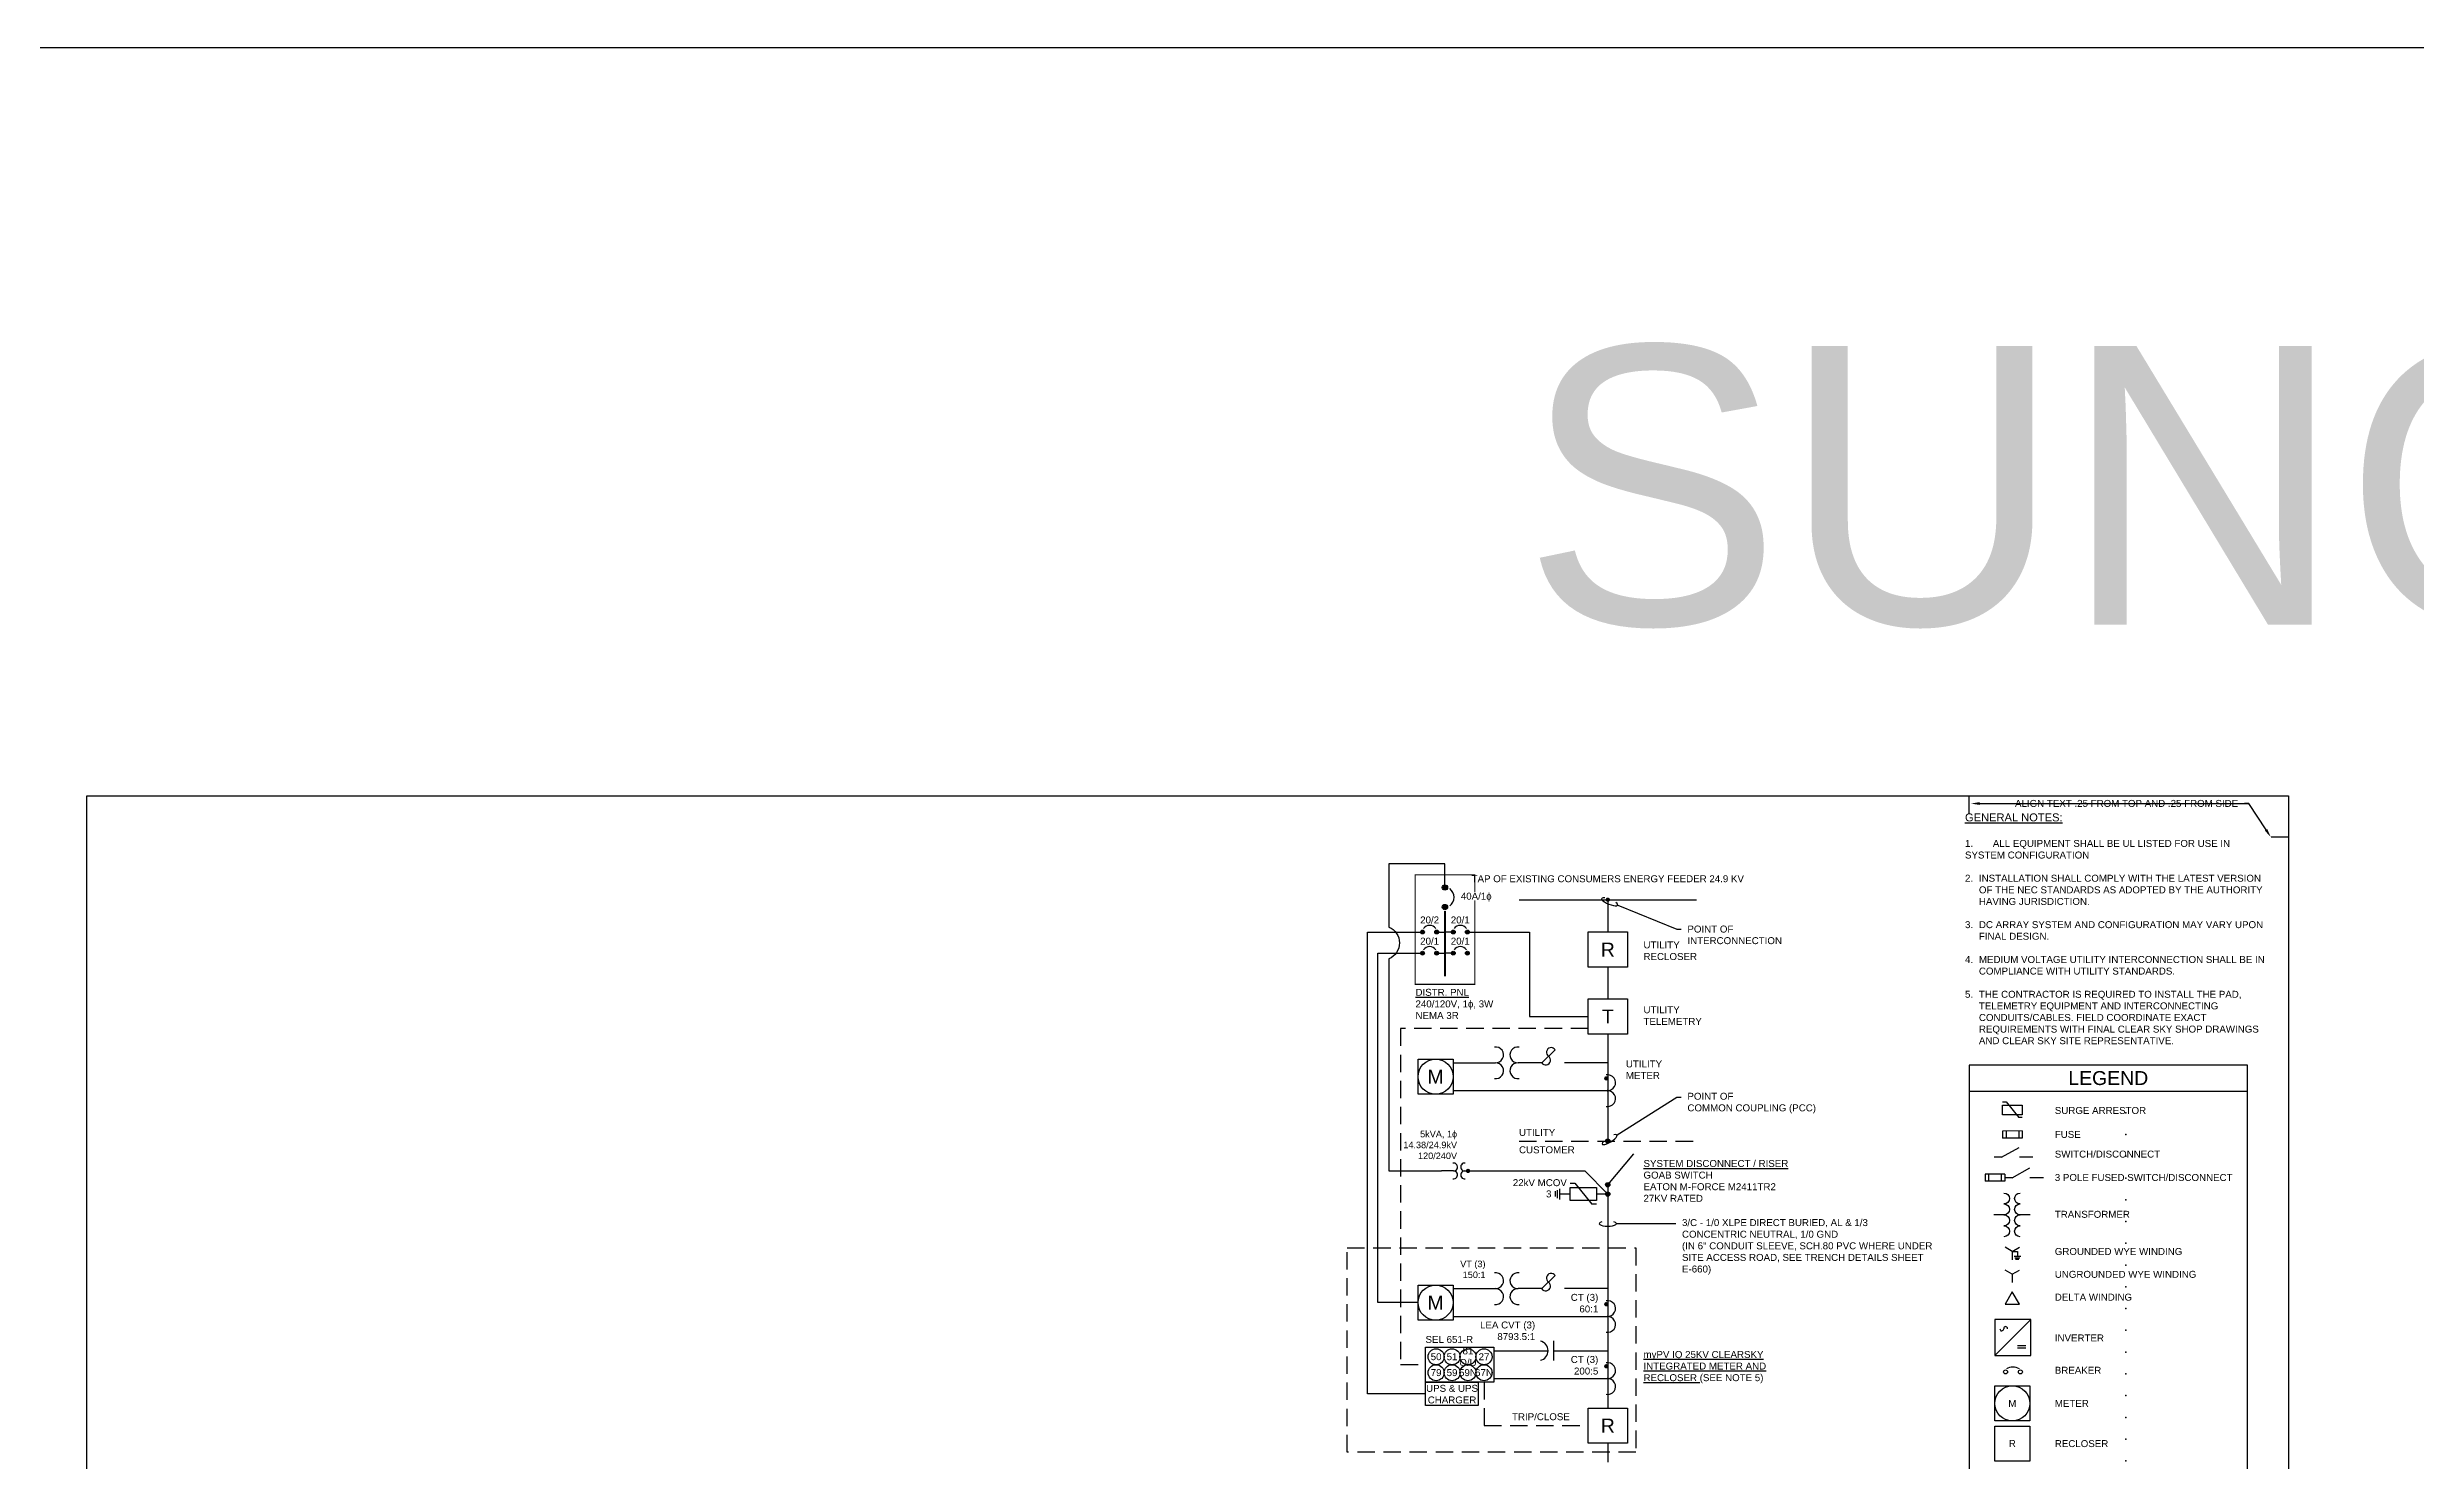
# Model space of a CAD drawing. Extents: x -18 to 267, y -48 to 249.
# Drawn here: x 22.72 to 56.75, y 79.55 to 99.87 of the extents above; entities that cross this region are included whole.
import ezdxf
from ezdxf import colors
from ezdxf.entities.mleader import LeaderData, LeaderLine
from ezdxf.math import Vec2, Vec3

# ---------------------------------------------------------------- set-up
doc = ezdxf.new("R2010")
doc.units = 0
doc.header["$MEASUREMENT"] = 0
doc.linetypes.add('DASHED2', pattern=[0.375, 0.25, -0.125])
doc.linetypes.add('PHANTOM2', pattern=[1.25, 0.625, -0.125, 0.125, -0.125, 0.125, -0.125])
for name, color, linetype in [('E-1LIN', 4, 'Continuous'), ('E-1LIN-CABL-OH', 4, 'Continuous'), ('E-1LIN-EQPM-ENCL', 8, 'PHANTOM2'), ('E-TEXT', 7, 'Continuous'), ('G-ANNO-TEXT', 1, 'Continuous'), ('G-ANNO-TTLB', 165, 'Continuous')]:
    doc.layers.add(name, color=color, linetype=linetype)
doc.layers.add('G-NPLT', color=67, linetype='Continuous', plot=False)
doc.styles.add('NEI-A', font='arial.ttf')

# ---------------------------------------------------------------- blocks, each defined once
blk = doc.blocks.new('Equipment Callout Arrowhead')
at = {"color": 0}
blk.add_ellipse((0, 0), major_axis=(0.99, 0), ratio=0.28679, start_param=-0.799881, end_param=3.941473, dxfattribs=at)
blk = doc.blocks.new('*U8')
blk.add_lwpolyline([(-2, -5.995), (2, -5.995), (2, 0), (-2, 0)], close=True)
blk.add_lwpolyline([(-2, -0.37), (2, -0.37)])
at = {"layer": 'G-NPLT'}
for p in [(0.25, -0.6825), (0.25, -0.995), (0.25, -1.3075), (0.25, -1.62), (0.25, -1.9325), (0.25, -2.245), (0.25, -2.5575), (0.25, -2.87), (0.25, -3.1825), (0.25, -3.495), (0.25, -3.8075), (0.25, -4.12), (0.25, -4.4325), (0.25, -4.745), (0.25, -5.0575), (0.25, -5.37), (0.25, -5.6825), (0.25, -5.995)]:
    blk.add_point(p, dxfattribs=at)
at = {"layer": 'G-ANNO-TEXT', "insert": (0, -0.185), "char_height": 0.2, "attachment_point": 5, "style": 'NEI-A'}
blk.add_mtext_dynamic_manual_height_columns('LEGEND', width=3.607448, gutter_width=0.625, heights=[0], dxfattribs=at)

msp = doc.modelspace()

# ---------------------------------------------------------------- hatches: boundary and pattern name
at = {"layer": 'E-1LIN'}
h = msp.add_hatch(color=256, dxfattribs=at)
h.dxf.hatch_style = 1
edge = h.paths.add_edge_path()
edge.add_arc((42.797, 87.797), 0.038, 0, 360)
h = msp.add_hatch(color=256, dxfattribs=at)
h.dxf.hatch_style = 1
edge = h.paths.add_edge_path()
edge.add_arc((42.797, 87.516), 0.038, 0, 360)
at = {"layer": 'E-1LIN', "linetype": 'Continuous'}
h = msp.add_hatch(color=256, dxfattribs=at)
h.dxf.hatch_style = 1
edge = h.paths.add_edge_path()
edge.add_arc((42.475, 87.157), 0.0274, 0, 360)
at = {"layer": 'E-1LIN'}
h = msp.add_hatch(color=256, dxfattribs=at)
h.dxf.hatch_style = 1
edge = h.paths.add_edge_path()
edge.add_arc((42.678, 87.157), 0.0274, 0, 360)
h = msp.add_hatch(color=256, dxfattribs=at)
h.dxf.hatch_style = 1
edge = h.paths.add_edge_path()
edge.add_arc((42.917, 87.157), 0.0274, 0, 360)
at = {"layer": 'E-1LIN', "linetype": 'Continuous'}
h = msp.add_hatch(color=256, dxfattribs=at)
h.dxf.hatch_style = 1
edge = h.paths.add_edge_path()
edge.add_arc((43.119, 87.157), 0.0274, 0, 360)
h = msp.add_hatch(color=256, dxfattribs=at)
h.dxf.hatch_style = 1
edge = h.paths.add_edge_path()
edge.add_arc((42.475, 86.853), 0.0274, 0, 360)
at = {"layer": 'E-1LIN'}
h = msp.add_hatch(color=256, dxfattribs=at)
h.dxf.hatch_style = 1
edge = h.paths.add_edge_path()
edge.add_arc((42.678, 86.853), 0.0274, 0, 360)
h = msp.add_hatch(color=256, dxfattribs=at)
h.dxf.hatch_style = 1
edge = h.paths.add_edge_path()
edge.add_arc((42.917, 86.853), 0.0274, 0, 360)
at = {"layer": 'E-1LIN', "linetype": 'Continuous'}
h = msp.add_hatch(color=256, dxfattribs=at)
h.dxf.hatch_style = 1
edge = h.paths.add_edge_path()
edge.add_arc((43.119, 86.853), 0.0274, 0, 360)

# ---------------------------------------------------------------- linework, layer by layer
at = {"layer": 'E-1LIN'}
for p, q in [((44.187, 85.279), (44.38, 85.466)), ((42.915, 85.279), (43.521, 85.279)), ((44.187, 85.279), (43.847, 85.279)), ((45.136, 85.279), (44.516, 85.279)), ((45.136, 85.185), (45.136, 85.185)), ((42.915, 84.879), (45.136, 84.879)), ((45.136, 84.153), (45.136, 84.153)), ((45.136, 83.527), (45.509, 83.97)), ((42.915, 82.034), (43.521, 82.034)), ((44.187, 82.034), (43.847, 82.034)), ((44.187, 82.034), (44.38, 82.221)), ((45.136, 82.034), (44.516, 82.034)), ((45.136, 81.94), (45.136, 81.94)), ((42.915, 81.634), (45.136, 81.634)), ((43.5, 81.143), (44.278, 81.143)), ((44.358, 81.283), (44.358, 81.002)), ((44.358, 81.143), (45.136, 81.143)), ((43.5, 80.743), (45.129, 80.743))]:
    msp.add_line(p, q, dxfattribs=at)
at = {"layer": 'E-1LIN', "linetype": 'DASHED2'}
for p, q in [((43.358, 80.692), (43.358, 80.067)), ((43.358, 80.067), (44.854, 80.067))]:
    msp.add_line(p, q, dxfattribs=at)
at = {"layer": 'E-1LIN', "const_width": 0.0312}
msp.add_lwpolyline([(42.797, 87.46), (42.797, 86.521)], dxfattribs=at)
at = {"layer": 'E-1LIN', "linetype": 'ByBlock'}
for points in [[(42.705, 87.157), (42.782, 87.157)], [(42.889, 87.157), (42.813, 87.157)], [(42.705, 86.853), (42.782, 86.853)], [(42.889, 86.853), (42.813, 86.853)]]:
    msp.add_lwpolyline(points, dxfattribs=at)
at = {"layer": 'E-1LIN'}
for points in [[(44.854, 87.158), (45.419, 87.158), (45.419, 86.653), (44.854, 86.653)], [(44.854, 86.196), (45.419, 86.196), (45.419, 85.692), (44.854, 85.692)], [(42.41, 85.331), (42.915, 85.331), (42.915, 84.826), (42.41, 84.826)], [(42.41, 82.086), (42.915, 82.086), (42.915, 81.582), (42.41, 81.582)], [(42.518, 81.194), (43.5, 81.194), (43.5, 80.692), (42.518, 80.692)], [(42.518, 80.692), (43.274, 80.692), (43.274, 80.355), (42.518, 80.355)], [(44.854, 80.319), (45.419, 80.319), (45.419, 79.814), (44.854, 79.814)]]:
    msp.add_lwpolyline(points, close=True, dxfattribs=at)
at = {"layer": 'E-1LIN', "const_width": 0.0307}
for points in [[(45.099, 85.055, 1), (45.13, 85.055, 1)], [(45.121, 84.153, 1), (45.152, 84.153, 1)], [(45.121, 83.527, 1), (45.152, 83.527, 1)], [(45.099, 81.81, 1), (45.13, 81.81, 1)], [(45.099, 80.919, 1), (45.13, 80.919, 1)]]:
    msp.add_lwpolyline(points, format="xyb", close=True, dxfattribs=at)
at = {"layer": 'E-1LIN', "linetype": 'DASHED2'}
msp.add_lwpolyline([(41.393, 82.619), (45.539, 82.619), (45.539, 82.619), (45.539, 82.619), (45.539, 79.685), (41.393, 79.685)], close=True, dxfattribs=at)
at = {"layer": 'E-1LIN', "linetype": 'Continuous'}
for centre, radius in [((42.797, 87.797), 0.038), ((42.797, 87.516), 0.038), ((42.475, 87.157), 0.0274), ((42.678, 87.157), 0.0274), ((42.917, 87.157), 0.0274), ((43.119, 87.157), 0.0274), ((42.475, 86.853), 0.0274), ((42.678, 86.853), 0.0274), ((42.917, 86.853), 0.0274), ((43.119, 86.853), 0.0274)]:
    msp.add_circle(centre, radius, dxfattribs=at)
at = {"layer": 'E-1LIN'}
for centre, radius in [((42.662, 85.079), 0.252), ((45.136, 84.153), 0.0307), ((45.136, 83.527), 0.0307), ((42.662, 81.834), 0.252), ((42.67, 81.056), 0.115), ((42.899, 81.056), 0.115), ((43.128, 81.056), 0.115), ((43.358, 81.056), 0.115), ((42.67, 80.827), 0.115), ((42.899, 80.827), 0.115), ((43.128, 80.827), 0.115), ((43.358, 80.827), 0.115)]:
    msp.add_circle(centre, radius, dxfattribs=at)
for centre, radius, start, end in [((42.772, 87.657), 0.156, 307.3589, 52.6411), ((42.577, 87.143), 0.109, 35.5426, 144.4574), ((43.017, 87.143), 0.109, 35.5426, 144.4574), ((42.577, 86.839), 0.109, 35.5426, 144.4574), ((43.017, 86.839), 0.109, 35.5426, 144.4574), ((43.525, 85.392), 0.114, 268.2018, 99.3299), ((43.844, 85.392), 0.114, 80.6701, 271.7982), ((44.323, 85.428), 0.0686, 33.3499, 234.7371), ((43.525, 85.165), 0.114, 260.6701, 91.7982), ((43.844, 85.165), 0.114, 88.2018, 279.3299), ((44.244, 85.316), 0.0686, 213.1181, 54.9689), ((45.133, 84.992), 0.114, 268.2018, 99.3299), ((45.133, 84.765), 0.114, 260.6701, 91.7982), ((43.525, 82.148), 0.114, 268.2018, 99.3299), ((43.525, 81.92), 0.114, 260.6701, 91.7982), ((43.844, 82.148), 0.114, 80.6701, 271.7982), ((43.844, 81.92), 0.114, 88.2018, 279.3299), ((44.244, 82.071), 0.0686, 213.1181, 54.9689), ((44.323, 82.184), 0.0686, 33.3499, 234.7371), ((45.133, 81.748), 0.114, 268.2018, 99.3299), ((45.133, 81.52), 0.114, 260.6701, 91.7982), ((44.138, 81.143), 0.141, 282.0434, 77.9566), ((45.133, 80.856), 0.114, 268.2018, 99.3299), ((45.133, 80.629), 0.114, 260.6701, 91.7982)]:
    msp.add_arc(centre, radius, start, end, dxfattribs=at)
at = {"layer": 'E-1LIN-CABL-OH'}
for p, q in [((43.861, 87.621), (46.412, 87.621)), ((45.136, 87.621), (45.136, 87.158)), ((45.136, 86.653), (45.136, 86.196)), ((45.136, 85.692), (45.136, 84.153)), ((42.919, 83.725), (42.749, 83.725)), ((44.378, 83.433), (44.378, 83.356)), ((44.408, 83.45), (44.408, 83.335)), ((44.442, 83.469), (44.442, 83.316)), ((44.597, 83.392), (44.442, 83.392)), ((45.136, 83.527), (45.136, 80.319)), ((45.136, 79.814), (45.136, 79.542))]:
    msp.add_line(p, q, dxfattribs=at)
msp.add_lwpolyline([(42.797, 87.797), (42.797, 88.139), (41.992, 88.139), (41.992, 87.229, -0.666993), (41.992, 86.772), (41.992, 83.725), (42.749, 83.725)], format="xyb", dxfattribs=at)
at = {"layer": 'E-1LIN-CABL-OH', "const_width": 0.0307}
for points in [[(45.121, 87.621, 1), (45.152, 87.621, 1)], [(43.113, 83.725, 1), (43.144, 83.725, 1)], [(45.121, 83.392, 1), (45.152, 83.392, 1)]]:
    msp.add_lwpolyline(points, format="xyb", close=True, dxfattribs=at)
at = {"layer": 'E-1LIN-CABL-OH'}
for points in [[(42.518, 80.523), (41.683, 80.523), (41.683, 87.157), (42.467, 87.157)], [(43.11, 87.157), (44.012, 87.157), (44.012, 85.944), (44.854, 85.944)], [(42.41, 81.834), (41.835, 81.834), (41.835, 86.853), (42.467, 86.853)], [(43.082, 83.725), (43.129, 83.725)], [(43.129, 83.725), (44.804, 83.725), (45.136, 83.392)], [(44.597, 83.549), (44.662, 83.549)], [(44.662, 83.549), (44.906, 83.248)], [(45.136, 83.392), (44.972, 83.392)], [(44.972, 83.248), (44.906, 83.248)]]:
    msp.add_lwpolyline(points, dxfattribs=at)
at = {"layer": 'E-1LIN-CABL-OH', "linetype": 'DASHED2'}
msp.add_lwpolyline([(44.854, 85.77), (42.16, 85.77), (42.16, 80.943), (42.518, 80.943)], dxfattribs=at)
at = {"layer": 'E-1LIN-CABL-OH'}
msp.add_lwpolyline([(44.972, 83.486), (44.972, 83.299), (44.597, 83.299), (44.597, 83.486)], close=True, dxfattribs=at)
msp.add_circle((45.136, 83.392), 0.0307, dxfattribs=at)
for centre, start, end in [((42.92, 83.782), 268.2018, 99.3299), ((42.92, 83.668), 260.6701, 91.7982), ((43.08, 83.782), 80.6701, 271.7982), ((43.08, 83.668), 88.2018, 279.3299)]:
    msp.add_arc(centre, 0.0569, start, end, dxfattribs=at)
at = {"layer": 'E-1LIN-EQPM-ENCL', "const_width": 0.0156}
msp.add_lwpolyline([(42.368, 87.98), (43.227, 87.98), (43.227, 86.406), (42.368, 86.406)], close=True, dxfattribs=at)
at = {"layer": 'E-TEXT', "linetype": 'DASHED2'}
msp.add_line((43.861, 84.153), (46.412, 84.153), dxfattribs=at)
at = {"layer": 'E-TEXT'}
msp.add_lwpolyline([(17.542, 99.866), (101.336, 99.866), (101.336, 63.516), (17.542, 63.516)], close=True, dxfattribs=at)
for points in [[(50.323, 89.114), (50.323, 88.864)], [(54.913, 88.52), (54.663, 88.52)]]:
    msp.add_lwpolyline(points, dxfattribs=at)
at = {"layer": 'G-ANNO-TTLB'}
for p, q in [((51.089, 84.299), (50.806, 84.298)), ((50.806, 84.298), (50.806, 84.196)), ((51.09, 84.197), (50.806, 84.196)), ((50.857, 84.298), (50.857, 84.196)), ((51.038, 84.299), (51.039, 84.197)), ((51.089, 84.299), (51.09, 84.197)), ((50.838, 83.679), (50.555, 83.678)), ((50.555, 83.678), (50.555, 83.576)), ((50.839, 83.577), (50.555, 83.576)), ((50.606, 83.678), (50.606, 83.576)), ((50.787, 83.679), (50.788, 83.577)), ((50.838, 83.679), (50.839, 83.577)), ((50.971, 82.499), (51.067, 82.499)), ((50.983, 82.478), (51.055, 82.478)), ((50.994, 82.459), (51.042, 82.459)), ((51.214, 81.591), (50.697, 81.072)), ((51.023, 81.218), (51.143, 81.218)), ((51.023, 81.183), (51.143, 81.183))]:
    msp.add_line(p, q, dxfattribs=at)
for points in [[(50.808, 84.719), (50.857, 84.719)], [(50.857, 84.719), (51.041, 84.494)], [(51.089, 84.494), (51.041, 84.494)], [(50.791, 83.921), (51.047, 84.062)], [(50.791, 83.921), (50.687, 83.921)], [(50.943, 83.628), (51.199, 83.769)], [(51.242, 83.922), (51.048, 83.922)], [(50.943, 83.628), (50.839, 83.627)], [(51.394, 83.628), (51.2, 83.628)], [(50.827, 83.094), (50.683, 83.094)], [(51.201, 83.094), (51.058, 83.094)], [(50.945, 82.569), (50.842, 82.628)], [(50.945, 82.569), (51.048, 82.628)], [(50.945, 82.569), (50.945, 82.45)], [(50.945, 82.569), (51.019, 82.569), (51.019, 82.499)], [(50.945, 82.241), (50.842, 82.3)], [(50.945, 82.241), (51.048, 82.3)], [(50.945, 82.241), (50.945, 82.122)], [(50.842, 81.811), (51.048, 81.811), (50.945, 81.989), (50.842, 81.811)]]:
    msp.add_lwpolyline(points, dxfattribs=at)
for points in [[(51.089, 84.672), (51.089, 84.531), (50.808, 84.531), (50.808, 84.672)], [(50.697, 81.072), (51.214, 81.072), (51.214, 81.591), (50.697, 81.591)], [(50.695, 80.638), (51.2, 80.638), (51.2, 80.133), (50.695, 80.133)], [(50.695, 80.061), (51.2, 80.061), (51.2, 79.556), (50.695, 79.556)]]:
    msp.add_lwpolyline(points, close=True, dxfattribs=at)
for points in [[(50.827, 83.408, -1), (50.827, 83.251, -1), (50.827, 83.094, -1), (50.827, 82.937, -1), (50.827, 82.78)], [(51.058, 82.78, -1), (51.058, 82.937, -1), (51.058, 83.094, -1), (51.058, 83.251, -1), (51.058, 83.408)]]:
    msp.add_lwpolyline(points, format="xyb", dxfattribs=at)
for centre, radius in [((50.849, 80.838), 0.0287), ((51.062, 80.838), 0.0287), ((50.947, 80.385), 0.252)]:
    msp.add_circle(centre, radius, dxfattribs=at)
for centre, radius, start, end in [((50.798, 81.456), 0.0295, 175.5528, 263.6686), ((50.789, 81.461), 0.0343, 279.6093, 356.3954), ((50.853, 81.461), 0.0295, 96.3314, 184.4472), ((50.844, 81.456), 0.0343, 3.6046, 80.3907), ((50.956, 80.736), 0.172, 57.1187, 122.8813)]:
    msp.add_arc(centre, radius, start, end, dxfattribs=at)

# ---------------------------------------------------------------- block references
at = {"layer": 'G-ANNO-TEXT'}
msp.add_blockref('*U8', (52.325, 85.243), dxfattribs=at)

# ---------------------------------------------------------------- texts
at = {"layer": 'G-ANNO-TEXT', "style": 'NEI-A'}
for s, width, gutter_width, insert, char_height, attachment_point in [('SUNGROW', 19.61486, 19.388, (43.905, 95.574), 4, 1), ('{\\H1.14286x;\\LGENERAL NOTES:\\l\\P\\P\\pi-0.2,l0.2,t0.2;}1.^IALL EQUIPMENT SHALL BE UL LISTED FOR USE IN SYSTEM CONFIGURATION\\P\\pi0,l0,tz;\\P\\pi-0.2,l0.2,t0.2;2.^IINSTALLATION SHALL COMPLY WITH THE LATEST VERSION OF THE NEC STANDARDS AS ADOPTED BY THE AUTHORITY HAVING JURISDICTION.\\P\\pi0,l0,tz;\\P\\pi-0.2,l0.2,t0.2;{\\A1;3.^IDC ARRAY SYSTEM AND CONFIGURATION MAY VARY UPON FINAL DESIGN.\\P\\pi0,l0,tz;\\P\\pi-0.2,l0.2,t0.2;4.^IMEDIUM VOLTAGE UTILITY INTERCONNECTION SHALL BE IN COMPLIANCE WITH UTILITY STANDARDS.\\P\\pi0,l0,tz;\\P\\pi-0.2,l0.2,t0.2;5.^ITHE CONTRACTOR IS REQUIRED TO INSTALL THE PAD, TELEMETRY EQUIPMENT AND INTERCONNECTING CONDUITS/CABLES. FIELD COORDINATE EXACT REQUIREMENTS WITH FINAL CLEAR SKY SHOP DRAWINGS AND CLEAR SKY SITE REPRESENTATIVE.}', 4.37916, 0.937, (50.267, 88.861), 0.1, 1), ('3', 0.27673, 0.469, (44.288, 83.394), 0.1, 5)]:
    msp.add_mtext_dynamic_manual_height_columns(s, width=width, gutter_width=gutter_width, heights=[0], dxfattribs=dict(at, insert=insert, char_height=char_height, attachment_point=attachment_point))
at = {"layer": 'G-ANNO-TEXT', "insert": (45.136, 87.871), "char_height": 0.1, "width": 3.7124, "attachment_point": 8, "line_spacing_factor": 1.233504, "style": 'NEI-A'}
msp.add_mtext('TAP OF EXISTING CONSUMERS ENERGY FEEDER 24.9 KV', dxfattribs=at)
at = {"layer": 'G-ANNO-TEXT', "style": 'NEI-A'}
for s, insert, char_height, width, attachment_point in [('20/2', (42.577, 87.279), 0.1, 0.27325, 8), ('20/1', (43.017, 87.279), 0.1, 0.27325, 8), ('20/1', (42.577, 86.975), 0.1, 0.27325, 8), ('20/1', (43.017, 86.975), 0.1, 0.27325, 8), ('R', (45.136, 86.905), 0.2, 0.10952, 5), ('UTILITY \\PRECLOSER', (45.649, 86.888), 0.1, 1.86505, 4), ('{\\LDISTR. PNL\\P}240/120V, 1ɸ, 3W\\PNEMA 3R', (42.374, 86.341), 0.1, 1.22188, 1), ('T', (45.136, 85.944), 0.2, 0.10952, 5), ('UTILITY \\PTELEMETRY', (45.649, 85.957), 0.1, 1.86505, 4), ('M', (42.662, 85.079), 0.2, 0.10952, 5), ('UTILITY \\PMETER', (45.396, 85.179), 0.1, 1.86505, 4), ('SURGE ARRESTOR', (51.557, 84.644), 0.1, 1.43426, 1), ('5kVA, 1ɸ\\P14.38/24.9kV\\P120/240V', (42.971, 83.894), 0.0938, 1.86505, 9), ('CUSTOMER', (43.861, 84.028), 0.1, 1.86505, 4), ('UTILITY', (43.861, 84.278), 0.1, 1.86505, 4), ('FUSE', (51.557, 84.3), 0.1, 0.40049, 1), ('{\\LSYSTEM DISCONNECT / RISER\\P}GOAB SWITCH\\PEATON M-FORCE M2411TR2\\P27KV RATED', (45.649, 83.582), 0.1, 2.34722, 4), ('SWITCH/DISCONNECT', (51.557, 84.017), 0.1, 1.65366, 1), ('\\A1;22kV MCOV', (44.548, 83.556), 0.1, 1.86505, 6), ('3 POLE FUSED SWITCH/DISCONNECT', (51.557, 83.681), 0.1, 3.06347, 1), ('TRANSFORMER', (51.557, 83.152), 0.1, 1.17935, 1), ('VT (3)\\P150:1', (43.38, 82.185), 0.0938, 1.86505, 9), ('GROUNDED WYE WINDING', (51.557, 82.618), 0.1, 2.01395, 1), ('UNGROUNDED WYE WINDING', (51.557, 82.29), 0.1, 2.75239, 1), ('M', (42.662, 81.834), 0.2, 0.10952, 5), ('CT (3)\\P60:1', (45, 81.825), 0.1, 1.86505, 6), ('DELTA WINDING', (51.557, 81.962), 0.1, 1.9447, 1), ('SEL 651-R', (42.518, 81.253), 0.1, 1.86505, 7), ('LEA CVT (3)\\P8793.5:1', (44.093, 81.294), 0.1, 1.86505, 9), ('INVERTER', (51.557, 81.376), 0.1, 0.77189, 1), ('50', (42.67, 81.056), 0.1, 0.10952, 5), ('51', (42.899, 81.056), 0.1, 0.10952, 5), ('81\\PO/U', (43.128, 81.056), 0.1, 0.10952, 5), ('27', (43.358, 81.056), 0.1, 0.10952, 5), ('\\A1;CT (3)\\P200:5', (45, 80.933), 0.1, 1.86505, 6), ('{\\LmyPV IQ 25KV CLEARSKY INTEGRATED METER AND RECLOSER} (SEE NOTE 5)', (45.649, 80.907), 0.1, 2.41931, 4), ('79', (42.67, 80.827), 0.1, 0.10952, 5), ('59', (42.899, 80.827), 0.1, 0.10952, 5), ('59N', (43.128, 80.827), 0.1, 0.10952, 5), ('67N', (43.358, 80.827), 0.1, 0.10952, 5), ('BREAKER', (51.557, 80.912), 0.1, 0.72958, 1), ('UPS & UPS CHARGER', (42.899, 80.518), 0.1, 0.85422, 5), ('M', (50.947, 80.385), 0.1, 0.10952, 5), ('METER', (51.557, 80.435), 0.1, 0.72958, 1), ('\\A1;TRIP/CLOSE', (44.591, 80.143), 0.1, 1.86505, 9), ('R', (45.136, 80.067), 0.2, 0.10952, 5), ('R', (50.947, 79.809), 0.1, 0.10952, 5), ('RECLOSER', (51.557, 79.858), 0.1, 0.72958, 1)]:
    msp.add_mtext(s, dxfattribs=dict(at, insert=insert, char_height=char_height, width=width, attachment_point=attachment_point))

# ---------------------------------------------------------------- leaders
at = {"layer": 'G-ANNO-TEXT'}
ml = msp.add_multileader_mtext('Standard', dxfattribs=at)
ml.set_content('POINT OF \\PINTERCONNECTION', color=256, style='NEI-A')
ml.set_leader_properties()
ml.set_arrow_properties(name='Equipment Callout Arrowhead')
ml.build(insert=Vec2(0, 0))
ml.multileader.update_dxf_attribs({"dogleg_length": 0.0625, "arrow_head_size": 0.125})
ctx = ml.context
ctx.base_point, ctx.char_height, ctx.arrow_head_size, ctx.landing_gap_size, ctx.plane_origin = Vec3(46.19, 87.199), 0.1, 0.125, 0.09, Vec3(45.142, 90.531)
notes = []
notes.append((ctx, [(0, (1, 1, 0), (46.127, 87.199), (1, 0), 0.0625, [(0, [(45.163, 87.591)], 0, [])])]))
ctx.mtext.insert, ctx.mtext.flow_direction = Vec3(46.28, 87.25), 5
ml = msp.add_multileader_mtext('Standard', dxfattribs=at)
ml.set_content('POINT OF \\PCOMMON COUPLING (PCC)', color=256, style='NEI-A')
ml.set_leader_properties()
ml.set_arrow_properties(name='Equipment Callout Arrowhead')
ml.build(insert=Vec2(0, 0))
ml.multileader.update_dxf_attribs({"dogleg_length": 0.0625, "arrow_head_size": 0.125})
ctx = ml.context
ctx.base_point, ctx.char_height, ctx.arrow_head_size, ctx.landing_gap_size, ctx.plane_origin = Vec3(46.19, 84.783), 0.1, 0.125, 0.09, Vec3(45.142, 88.115)
notes.append((ctx, [(0, (1, 1, 0), (46.127, 84.783), (1, 0), 0.0625, [(0, [(45.163, 84.175)], 0, [])])]))
ctx.mtext.insert, ctx.mtext.flow_direction = Vec3(46.28, 84.848), 5
ml = msp.add_multileader_mtext('Standard', dxfattribs=at)
ml.set_content('\\A1;3/C - 1/0 XLPE DIRECT BURIED, AL & 1/3\\PCONCENTRIC NEUTRAL, 1/0 GND\\P(IN 6" CONDUIT SLEEVE, SCH.80 PVC WHERE UNDER SITE ACCESS ROAD, SEE TRENCH DETAILS SHEET E-660)', color=256, style='NEI-A')
ml.set_leader_properties()
ml.set_arrow_properties(name='Equipment Callout Arrowhead')
ml.build(insert=Vec2(0, 0))
ml.multileader.update_dxf_attribs({"dogleg_length": 0.0625, "arrow_head_size": 0.125})
ctx = ml.context
ctx.base_point, ctx.char_height, ctx.arrow_head_size, ctx.landing_gap_size, ctx.plane_origin = Vec3(46.112, 82.968), 0.1, 0.125, 0.09, Vec3(36.579, 83.528)
notes.append((ctx, [(0, (1, 1, 0), (46.05, 82.968), (1, 0), 0.0625, [(0, [(45.136, 82.968)], 0, [])])]))
ctx.mtext.insert, ctx.mtext.width, ctx.mtext.flow_direction = Vec3(46.202, 83.033), 3.82758, 5
at = {"layer": 'G-NPLT'}
ml = msp.add_multileader_mtext('Standard', dxfattribs=at)
ml.set_content('ALIGN TEXT .25 FROM TOP AND .25 FROM SIDE', color=256, style='NEI-A')
ml.set_leader_properties()
ml.build(insert=Vec2(0, 0))
ml.multileader.update_dxf_attribs({"dogleg_length": 0.0625, "arrow_head_size": 0.125})
ctx = ml.context
ctx.base_point, ctx.char_height, ctx.arrow_head_size, ctx.landing_gap_size, ctx.plane_origin = Vec3(50.903, 89.004), 0.1, 0.125, 0.09, Vec3(51.583, 89.056)
ctx.text_align_type = 2
notes.append((ctx, [(1, (1, 1, 0), (54.343, 89.004), (-1, 0), 0.0625, [(0, [(50.353, 89.003)], 0, []), (1, [(54.66, 88.52)], 0, [])])]))
ctx.mtext.insert, ctx.mtext.width, ctx.mtext.alignment, ctx.mtext.flow_direction = Vec3(54.191, 89.055), 3.69571, 3, 5
for ctx, leaders in notes:
    for number, flags, end, landing, length, lines in leaders:
        leader = LeaderData()
        leader.index, (leader.has_last_leader_line, leader.has_dogleg_vector, leader.attachment_direction) = number, flags
        leader.last_leader_point, leader.dogleg_vector, leader.dogleg_length = Vec3(end), Vec3(landing), length
        for number, points, colour, breaks in lines:
            line = LeaderLine()
            line.index, line.vertices, line.color, line.breaks = number, Vec3.list(points), colors.encode_raw_color(colour), breaks
            leader.lines.append(line)
        ctx.leaders.append(leader)

# ---------------------------------------------------------------- next in the draw order: texts
at = {"layer": 'G-ANNO-TEXT', "insert": (43.025, 87.657), "char_height": 0.1, "width": 0.58139, "attachment_point": 4, "style": 'NEI-A', "bg_fill": 3, "box_fill_scale": 1.1, "bg_fill_color": 256, "bg_fill_transparency": 0}
msp.add_mtext('40A/1ɸ', dxfattribs=at)

# ---------------------------------------------------------------- next in the draw order: linework, layer by layer
at = {"layer": 'G-NPLT'}
msp.add_lwpolyline([(23.29, 89.114), (54.913, 89.114), (54.913, 66.662), (23.29, 66.662)], close=True, dxfattribs=at)

doc.saveas('drawing.dxf')
